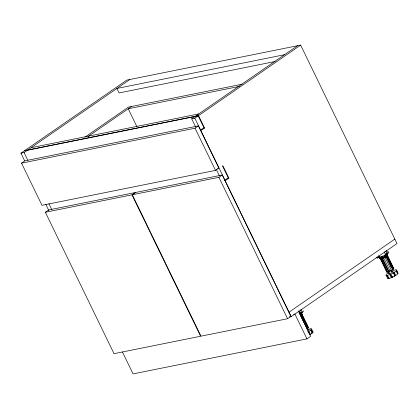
<?xml version="1.0" encoding="UTF-8"?>
<svg xmlns="http://www.w3.org/2000/svg" width="419" height="419" viewBox="0 0 419 419"><rect width="100%" height="100%" fill="white"/><g stroke="black" fill="none" stroke-linecap="round" stroke-linejoin="round"><path stroke-width="0.63" d="M387.554 278.247L387.512 278.625L388.408 278.488L389.288 277.912M389.031 273.843L389.518 271.14L390.759 270.574L393.404 271.999L389.031 273.843L388.109 271.947M391.325 271.208L391.828 270.108M391.315 277.677L392.598 276.734L392.257 277.289L390.869 274.445L389.932 274.827L391.315 277.677L389.895 278.258L389 278.394L387.617 275.55L387.025 275.639L388.408 278.488M301.963 314.276L300.627 315.465L307.289 328.732L300.627 315.465M307.096 328.784L308.426 327.59L300.994 312.281M387.345 255.307L386.014 256.501L391.356 267.5M386.936 271.412L386.847 272.125L379.415 256.81M385.239 254.453L392.676 269.763L393.813 268.626L386.622 253.82M311.542 333.079L313.119 332.126L311.621 329.035L310.186 330.575L308.248 331.722M307.625 331.267L308.384 330.512L307.232 328.48M299.904 313.978L300.397 314.994L301.732 313.8L301.491 313.92M386.878 254.951L387.114 254.831C385.349 256.758 382.809 257.889 380.148 258.329L380.389 258.214L379.666 256.967M386.847 272.125L388.869 271.632L381.683 256.826M381.295 256.433L388.869 271.632M312.579 332.702L311.197 329.853L310.84 330.235L312.223 333.084L310.411 334.414L309.615 334.42L308.51 332.141M388.701 272.649L386.135 274.539L386.014 275.534C390.079 274.984 394.227 273.136 397.003 270.072L395.798 269.736L391.43 271.297M376.781 257.701L377.55 258.078L378.577 257.36L380.206 257.015M380.745 256.899L379.714 257.622A6.636 1.325 -25.9 0 0 385.716 254.867L384.233 251.819M299.768 313.737L301.549 312.49L302.555 312.281A6.636 1.325 -25.9 0 0 303.209 310.867M385.155 254.768L386.931 253.526L387.936 253.312A6.636 1.325 -25.9 0 0 388.015 251.814M24.663 160.833L20.95 153.192L126.753 80.123L300.633 45.105L396.997 243.565L291.195 316.633L289.911 316.89M20.95 153.192L24.082 152.558L129.885 79.495M21.516 163.153L24.857 160.844L198.391 125.899L218.865 168.071L215.528 170.381L41.994 205.326L21.516 163.153L195.05 128.209L198.391 125.899M84.973 137.123L128.424 107.112L242.302 84.182M88.1 136.489L131.556 106.484M45.367 212.271L48.709 209.961L135.3 192.525L131.959 194.835L45.367 212.271L114.031 353.673L200.622 336.237L131.959 194.835M195.694 127.036L191.698 118.807L297.5 45.739M191.698 118.807L194.83 118.174L300.633 45.105M203.959 127.795L200.329 130.157M200.853 130.576L204.566 128.015L198.543 115.613L24.663 150.625M132.304 194.762L135.646 192.457L222.238 175.016L290.901 316.418L287.56 318.728L200.968 336.164L132.304 194.762L218.901 177.326L222.238 175.016M228.292 177.907L224.375 180.327M225.186 180.689L228.894 178.127L222.871 165.72L222.505 165.976L228.528 178.384M289.026 312.171L394.829 239.102M122.432 351.97L133.074 373.895L306.954 338.877L310.668 336.316L298.621 311.506M388.732 271.742L392.676 269.763M396.945 270.753L398.05 273.031L397.966 273.733L396.584 270.884L396.227 271.266L397.61 274.115L395.793 275.451L394.41 272.601L393.472 273.162L394.855 276.006L392.257 277.289M308.085 332.126L309.028 331.565L310.411 334.414M380.62 258.685L380.379 258.806L381.122 258.753M307.96 327.48L308.201 327.359L302.015 314.622M308.426 327.59L308.19 327.71L306.787 324.814M311.186 333.461L312.223 333.084M307.682 329.549L310.411 328.7L311.621 329.035M308.484 329.575L309.295 329.318M386.014 256.501L383.631 257.874L381.264 258.643L387.727 271.962M300.397 314.994L299.857 313.417M384.71 255.082L385.716 254.867M284.511 54.711L116.891 88.467L119.059 92.929L275.163 61.493M239.6 86.356L128.214 108.788L136.898 126.674M31.132 147.687L198.753 113.931M24.292 150.882L198.171 115.869L204.194 128.272M217.587 168.333L218.865 168.071M293.625 314.329L294.908 314.072L306.954 338.877M289.618 316.68L290.901 316.418M394.41 272.601L393.619 272.607L395.002 275.456L395.793 275.451M394.059 276.016L394.855 276.006M310.982 329.067L311.28 329.151M312.663 332L313.119 332.126M386.454 250.258L387.936 253.312M385.695 250.981L386.931 253.526M386.889 254.6L387.119 255.077M387.397 255.653L393.582 268.39M387.669 256.585L392.168 265.85M393.493 269.108L385.862 253.851L393.3 269.16M384.008 255.145L391.482 270.496M382.662 255.878L390.099 271.193M390.278 274.267L391.66 277.116M380.541 257.156L381.033 258.167M380.4 257.266L387.591 272.072M380.897 259.267L384.553 266.793M385.113 267.951L387.083 272.004M380.389 258.455L384.045 265.981M384.605 267.139L386.857 271.774M378.729 255.585L380.153 258.575M378.085 256.339L378.577 257.36M386.171 275.398L387.282 277.677M377.053 257.062L377.55 258.078M301.072 309.227L302.555 312.281M300.313 309.95L301.549 312.49M301.01 312.553L301.502 313.569M302.005 314.973L302.57 316.13M305.661 322.499L306.221 323.657M308.112 328.072L300.481 312.815L307.913 328.129M298.847 310.783L300.329 313.836M194.83 118.174L291.195 316.633M216.246 169.36L219.388 175.828M195.05 128.209L215.528 170.381M218.901 177.326L287.56 318.728M24.082 152.558L27.79 160.199M48.913 203.702L51.767 209.584M45.786 204.336L48.923 210.799M386.685 254.982A4.248 0.848 -25.9 0 1 384.914 257.297A4.248 0.848 -25.9 0 1 379.923 258.628M379.907 257.816A4.248 0.848 -25.9 0 0 383.186 257.554A4.248 0.848 -25.9 0 0 387.297 254.558L386.994 254.464A4.248 0.848 -25.9 0 0 386.454 254.506M301.837 313.904A4.248 0.848 -25.9 0 1 300.837 315.481M300.606 315.004A4.248 0.848 -25.9 0 0 301.916 313.522L301.607 313.428A4.248 0.848 -25.9 0 0 301.067 313.475"/></g></svg>
